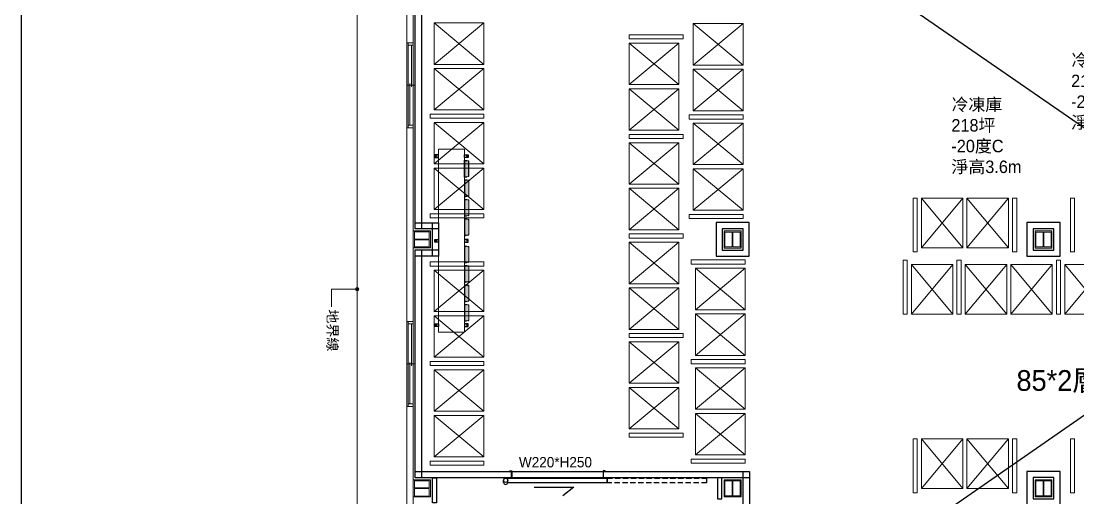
# Model space of a CAD drawing. Header units: millimetres. Extents: x -15161 to 10473752, y -72817 to 33960.
# Drawn here: x -2764 to -214, y -24518 to -23369 of the extents above; entities that cross this region are included whole.
import ezdxf

# ---------------------------------------------------------------- set-up
doc = ezdxf.new("R2010")
doc.units = ezdxf.units.MM
doc.linetypes.add('DASHED', pattern=[0.75, 0.5, -0.25])
doc.linetypes.add('HIDDEN', pattern=[9.525, 6.35, -3.175])
doc.layers.add('1', color=7, linetype='Continuous', lineweight=9)
doc.layers.add('添利-門', color=150, linetype='Continuous', lineweight=25)
for name, color, linetype in [('HIDDEN', 2, 'DASHED'), ('PDF_單色填滿', 7, 'Continuous'), ('PDF_幾何圖形', 7, 'Continuous'), ('PDF_文字', 7, 'Continuous')]:
    doc.layers.add(name, color=color, linetype=linetype)
doc.styles.add('PDF PMingLiU', font='PMingLiU.ttf')
doc.styles.get("Standard").update_dxf_attribs({"font": 'arial.ttf'})

# ---------------------------------------------------------------- blocks, each defined once
blk = doc.blocks.new('庫板1140116')
at = {"color": 94}
for points in [[(-1798.3, -23869.5), (-1813.3, -23869.5), (-1813.3, -23326.4), (-1798.3, -23326.4)], [(-1756.8, -23854.5), (-1756.8, -23869.5), (-1813.3, -23869.5), (-1813.3, -23854.5)], [(-1756.8, -23935.1), (-1771.8, -23935.1), (-1771.8, -23854.5), (-1756.8, -23854.5)], [(-1087.4, -23935.6), (-1007.2, -23935.6), (-1007.2, -23854.1), (-1087.4, -23854.1)], [(-1072.4, -23920.6), (-1022.2, -23920.6), (-1022.2, -23869.1), (-1072.4, -23869.1)], [(-337.4, -23935.6), (-257.2, -23935.6), (-257.2, -23854.1), (-337.4, -23854.1)], [(-322.4, -23920.6), (-272.2, -23920.6), (-272.2, -23869.1), (-322.4, -23869.1)], [(-1798.3, -24469.4), (-1813.3, -24469.4), (-1813.3, -23920.1), (-1798.3, -23920.1)], [(-1756.8, -23920.1), (-1756.8, -23935.1), (-1813.3, -23935.1), (-1813.3, -23920.1)], [(-1813.3, -24469.4), (-1813.3, -24454.4), (-1007, -24454.4), (-1007, -24469.4)], [(-1007, -25110.1), (-1022, -25110.1), (-1022, -24454.4), (-1007, -24454.4)], [(-337.4, -24535.5), (-257.2, -24535.5), (-257.2, -24454), (-337.4, -24454)], [(-322.4, -24520.5), (-272.2, -24520.5), (-272.2, -24469), (-322.4, -24469)]]:
    blk.add_lwpolyline(points, close=True, dxfattribs=at)
at = {"color": 190}
blk.add_lwpolyline([(-1761.8, -24469.4), (-1761.8, -24530.1), (-1771.8, -24530.1), (-1771.8, -24469.4)], close=True, dxfattribs=at)
blk = doc.blocks.new('庫門1140116')
at = {"layer": 'PDF_幾何圖形', "color": 150, "lineweight": 25, "true_color": 0x007fff}
for points in [[(-1585.2, -24454), (-1585.2, -24452.7), (-1580.1, -24452.7), (-1580.1, -24470.7), (-1600.2, -24470.7), (-1600.2, -24469.8), (-1581.1, -24469.8), (-1581.1, -24454)], [(-1355, -24454), (-1355, -24452.7), (-1360.1, -24452.7), (-1360.1, -24470.7), (-1340.1, -24470.7), (-1340.1, -24469.8), (-1359.2, -24469.8), (-1359.2, -24454)]]:
    blk.add_lwpolyline(points, close=True, dxfattribs=at)
at = {"layer": '添利-門', "linetype": 'ByBlock', "lineweight": -3}
blk.add_line((-1600.1, -24480.6), (-1600.1, -24475.7), dxfattribs=at)
at = {"layer": '添利-門'}
for p, q in [((-1590.1, -24470.7), (-1350.1, -24470.7)), ((-1590.1, -24481.7), (-1590.1, -24470.7)), ((-1350.1, -24481.7), (-1590.1, -24481.7)), ((-1350.1, -24470.7), (-1350.1, -24481.7))]:
    blk.add_line(p, q, dxfattribs=at)
at = {"layer": '添利-門', "linetype": 'HIDDEN', "ltscale": 2}
for p, q in [((-1350.1, -24470.7), (-1110.1, -24470.7)), ((-1350.1, -24481.7), (-1350.1, -24470.7)), ((-1110.1, -24481.7), (-1350.1, -24481.7)), ((-1110.1, -24470.7), (-1110.1, -24481.7))]:
    blk.add_line(p, q, dxfattribs=at)
at = {"layer": '添利-門', "linetype": 'Continuous'}
for p, q in [((-1526.4, -24491.9), (-1430.2, -24491.9)), ((-1430.2, -24491.9), (-1457.2, -24513.1))]:
    blk.add_line(p, q, dxfattribs=at)
at = {"layer": '添利-門'}
blk.add_circle((-1595.1, -24475.7), 5, dxfattribs=at)
blk.add_arc((-1595.1, -24480.6), 5, 180, 0, dxfattribs=at)
at = {"color": 30, "insert": (-1563.1, -24444.7), "char_height": 25, "attachment_point": 7}
blk.add_mtext_dynamic_manual_height_columns('{\\fPMingLiU|b0|i0|c136|p18;\\C150;\\c16744192;W220*H250}', width=230.423, gutter_width=12.5, heights=[0], dxfattribs=at)
blk = doc.blocks.new('機組1140116')
h = blk.add_hatch(color=230)
h.dxf.hatch_style = 1
h.paths.add_polyline_path([(-1684.7, -23705.9), (-1694, -23704.3), (-1694, -23705.7), (-1694, -23744.6), (-1684.7, -23742.9)])
h = blk.add_hatch(color=230)
h.dxf.hatch_style = 1
h.paths.add_polyline_path([(-1684.2, -23752.8), (-1693.4, -23751.2), (-1693.4, -23752.6), (-1693.4, -23791.5), (-1684.2, -23789.8)])
h = blk.add_hatch(color=230)
h.dxf.hatch_style = 1
h.paths.add_polyline_path([(-1684.2, -23799.8), (-1693.4, -23798.1), (-1693.4, -23799.5), (-1693.4, -23838.4), (-1684.2, -23836.7)])
h = blk.add_hatch(color=230)
h.dxf.hatch_style = 1
h.paths.add_polyline_path([(-1684.2, -23846.7), (-1693.4, -23845), (-1693.4, -23846.4), (-1693.4, -23885.3), (-1684.2, -23883.6)])
h = blk.add_hatch(color=230)
h.dxf.hatch_style = 1
h.paths.add_polyline_path([(-1684.2, -23912.3), (-1693.4, -23910.6), (-1693.4, -23912), (-1693.4, -23950.9), (-1684.2, -23949.2)])
h = blk.add_hatch(color=230)
h.dxf.hatch_style = 1
h.paths.add_polyline_path([(-1684.2, -23959.2), (-1693.4, -23957.5), (-1693.4, -23959), (-1693.4, -23997.8), (-1684.2, -23996.1)])
h = blk.add_hatch(color=230)
h.dxf.hatch_style = 1
h.paths.add_polyline_path([(-1684.2, -24006.1), (-1693.4, -24004.4), (-1693.4, -24005.9), (-1693.4, -24044.7), (-1684.2, -24043)])
h = blk.add_hatch(color=230)
h.dxf.hatch_style = 1
h.paths.add_polyline_path([(-1684.2, -24053), (-1693.4, -24051.3), (-1693.4, -24052.8), (-1693.4, -24091.6), (-1684.2, -24089.9)])
at = {"layer": '1'}
h = blk.add_hatch(color=230, dxfattribs=at)
h.dxf.hatch_style = 1
h.paths.add_polyline_path([(-1694, -23704.3), (-1694, -23705.7), (-1685, -23705.9)])
h = blk.add_hatch(color=230, dxfattribs=at)
h.dxf.hatch_style = 1
h.paths.add_polyline_path([(-1694, -23744.6), (-1694, -23743.1), (-1685, -23743)])
h = blk.add_hatch(color=230, dxfattribs=at)
h.dxf.hatch_style = 1
h.paths.add_polyline_path([(-1694, -23744.6), (-1694, -23743.1), (-1685, -23743)])
h = blk.add_hatch(color=230, dxfattribs=at)
h.dxf.hatch_style = 1
h.paths.add_polyline_path([(-1693.4, -23751.2), (-1693.4, -23752.6), (-1684.4, -23752.8)])
h = blk.add_hatch(color=230, dxfattribs=at)
h.dxf.hatch_style = 1
h.paths.add_polyline_path([(-1693.4, -23791.5), (-1693.4, -23790), (-1684.4, -23789.9)])
h = blk.add_hatch(color=230, dxfattribs=at)
h.dxf.hatch_style = 1
h.paths.add_polyline_path([(-1693.4, -23791.5), (-1693.4, -23790), (-1684.4, -23789.9)])
h = blk.add_hatch(color=230, dxfattribs=at)
h.dxf.hatch_style = 1
h.paths.add_polyline_path([(-1693.4, -23798.1), (-1693.4, -23799.5), (-1684.4, -23799.7)])
h = blk.add_hatch(color=230, dxfattribs=at)
h.dxf.hatch_style = 1
h.paths.add_polyline_path([(-1693.4, -23838.4), (-1693.4, -23836.9), (-1684.4, -23836.8)])
h = blk.add_hatch(color=230, dxfattribs=at)
h.dxf.hatch_style = 1
h.paths.add_polyline_path([(-1693.4, -23838.4), (-1693.4, -23836.9), (-1684.4, -23836.8)])
h = blk.add_hatch(color=230, dxfattribs=at)
h.dxf.hatch_style = 1
h.paths.add_polyline_path([(-1693.4, -23845), (-1693.4, -23846.4), (-1684.4, -23846.6)])
h = blk.add_hatch(color=230, dxfattribs=at)
h.dxf.hatch_style = 1
h.paths.add_polyline_path([(-1693.4, -23885.3), (-1693.4, -23883.8), (-1684.4, -23883.7)])
h = blk.add_hatch(color=230, dxfattribs=at)
h.dxf.hatch_style = 1
h.paths.add_polyline_path([(-1693.4, -23885.3), (-1693.4, -23883.8), (-1684.4, -23883.7)])
h = blk.add_hatch(color=230, dxfattribs=at)
h.dxf.hatch_style = 1
h.paths.add_polyline_path([(-1693.4, -23910.6), (-1693.4, -23912), (-1684.4, -23912.2)])
h = blk.add_hatch(color=230, dxfattribs=at)
h.dxf.hatch_style = 1
h.paths.add_polyline_path([(-1693.4, -23950.9), (-1693.4, -23949.4), (-1684.4, -23949.3)])
h = blk.add_hatch(color=230, dxfattribs=at)
h.dxf.hatch_style = 1
h.paths.add_polyline_path([(-1693.4, -23950.9), (-1693.4, -23949.4), (-1684.4, -23949.3)])
h = blk.add_hatch(color=230, dxfattribs=at)
h.dxf.hatch_style = 1
h.paths.add_polyline_path([(-1693.4, -23957.5), (-1693.4, -23959), (-1684.4, -23959.1)])
h = blk.add_hatch(color=230, dxfattribs=at)
h.dxf.hatch_style = 1
h.paths.add_polyline_path([(-1693.4, -23997.8), (-1693.4, -23996.3), (-1684.4, -23996.2)])
h = blk.add_hatch(color=230, dxfattribs=at)
h.dxf.hatch_style = 1
h.paths.add_polyline_path([(-1693.4, -23997.8), (-1693.4, -23996.3), (-1684.4, -23996.2)])
h = blk.add_hatch(color=230, dxfattribs=at)
h.dxf.hatch_style = 1
h.paths.add_polyline_path([(-1693.4, -24004.4), (-1693.4, -24005.9), (-1684.4, -24006)])
h = blk.add_hatch(color=230, dxfattribs=at)
h.dxf.hatch_style = 1
h.paths.add_polyline_path([(-1693.4, -24044.7), (-1693.4, -24043.3), (-1684.4, -24043.1)])
h = blk.add_hatch(color=230, dxfattribs=at)
h.dxf.hatch_style = 1
h.paths.add_polyline_path([(-1693.4, -24044.7), (-1693.4, -24043.3), (-1684.4, -24043.1)])
h = blk.add_hatch(color=230, dxfattribs=at)
h.dxf.hatch_style = 1
h.paths.add_polyline_path([(-1693.4, -24051.3), (-1693.4, -24052.8), (-1684.4, -24052.9)])
h = blk.add_hatch(color=230, dxfattribs=at)
h.dxf.hatch_style = 1
h.paths.add_polyline_path([(-1693.4, -24091.6), (-1693.4, -24090.2), (-1684.4, -24090)])
h = blk.add_hatch(color=230, dxfattribs=at)
h.dxf.hatch_style = 1
h.paths.add_polyline_path([(-1693.4, -24091.6), (-1693.4, -24090.2), (-1684.4, -24090)])
at = {"color": 230}
for p, q in [((-1684.1, -23716), (-1684.2, -23716)), ((-1684.1, -23732.8), (-1684.2, -23732.8)), ((-1683.6, -23763), (-1683.6, -23763)), ((-1683.6, -23779.7), (-1683.6, -23779.7)), ((-1683.6, -23809.9), (-1683.6, -23809.9)), ((-1683.6, -23826.6), (-1683.6, -23826.6)), ((-1683.6, -23856.8), (-1683.6, -23856.8)), ((-1683.6, -23873.5), (-1683.6, -23873.5)), ((-1683.6, -23922.4), (-1683.6, -23922.4)), ((-1683.6, -23939.1), (-1683.6, -23939.1)), ((-1683.6, -23969.3), (-1683.6, -23969.3)), ((-1683.6, -23986), (-1683.6, -23986)), ((-1683.6, -24016.2), (-1683.6, -24016.2)), ((-1683.6, -24032.9), (-1683.6, -24032.9)), ((-1683.6, -24063.1), (-1683.6, -24063.1)), ((-1683.6, -24079.8), (-1683.6, -24079.8))]:
    blk.add_line(p, q, dxfattribs=at)
for points in [[(-1766.2, -23691.2), (-1766.2, -23697.4), (-1756.8, -23697.4), (-1756.8, -23691.2)], [(-1685.2, -23691.2), (-1685.2, -23697.4), (-1694.5, -23697.4), (-1694.5, -23691.2)], [(-1766.2, -23901.1), (-1766.2, -23894.8), (-1756.8, -23894.8), (-1756.8, -23901.1)], [(-1685.2, -23901.1), (-1685.2, -23894.8), (-1694.5, -23894.8), (-1694.5, -23901.1)], [(-1766.2, -24104.7), (-1766.2, -24098.5), (-1756.8, -24098.5), (-1756.8, -24104.7)], [(-1685.2, -24104.7), (-1685.2, -24098.5), (-1694.5, -24098.5), (-1694.5, -24104.7)]]:
    blk.add_lwpolyline(points, close=True, dxfattribs=at)
for centre in [(-1763.1, -23694.3), (-1688.3, -23694.3), (-1763.1, -23897.9), (-1688.3, -23897.9), (-1763.1, -24101.6), (-1688.3, -24101.6)]:
    blk.add_circle(centre, 1.04, dxfattribs=at)
at = {"layer": '1', "color": 230}
for p, q in [((-1756.8, -24118.4), (-1756.8, -23677.4)), ((-1694.5, -23677.4), (-1756.8, -23677.4)), ((-1694.5, -24118.4), (-1694.5, -23677.4)), ((-1684.2, -23705.3), (-1694, -23703.7)), ((-1684.7, -23742.9), (-1684.7, -23705.9)), ((-1684.2, -23743.5), (-1684.2, -23705.3)), ((-1694, -23745.2), (-1684.2, -23743.5)), ((-1683.6, -23752.2), (-1693.4, -23750.6)), ((-1684.2, -23789.8), (-1684.2, -23752.8)), ((-1683.6, -23790.4), (-1683.6, -23752.2)), ((-1694.5, -24005.4), (-1694.5, -23790.5)), ((-1693.4, -23792.1), (-1683.6, -23790.4)), ((-1756.8, -23811.5), (-1756.8, -24118.4)), ((-1694.5, -24118.4), (-1694.5, -23811.5)), ((-1683.6, -23799.1), (-1693.4, -23797.5)), ((-1684.2, -23836.7), (-1684.2, -23799.8)), ((-1683.6, -23837.3), (-1683.6, -23799.1)), ((-1693.4, -23839), (-1683.6, -23837.3)), ((-1683.6, -23846.1), (-1693.4, -23844.4)), ((-1684.2, -23883.6), (-1684.2, -23846.7)), ((-1683.6, -23884.2), (-1683.6, -23846.1)), ((-1693.4, -23885.9), (-1683.6, -23884.2)), ((-1683.6, -23911.7), (-1693.4, -23910)), ((-1684.2, -23949.2), (-1684.2, -23912.3)), ((-1683.6, -23949.8), (-1683.6, -23911.7)), ((-1693.4, -23951.5), (-1683.6, -23949.8)), ((-1683.6, -23958.6), (-1693.4, -23956.9)), ((-1684.2, -23996.1), (-1684.2, -23959.2)), ((-1683.6, -23996.7), (-1683.6, -23958.6)), ((-1693.4, -23998.4), (-1683.6, -23996.7)), ((-1683.6, -24005.5), (-1693.4, -24003.8)), ((-1684.2, -24043), (-1684.2, -24006.1)), ((-1683.6, -24043.6), (-1683.6, -24005.5)), ((-1693.4, -24045.3), (-1683.6, -24043.6)), ((-1683.6, -24052.4), (-1693.4, -24050.7)), ((-1684.2, -24089.9), (-1684.2, -24053)), ((-1683.6, -24090.5), (-1683.6, -24052.4)), ((-1693.4, -24092.2), (-1683.6, -24090.5)), ((-1756.8, -24118.4), (-1694.5, -24118.4))]:
    blk.add_line(p, q, dxfattribs=at)
for points in [[(-1695.1, -23745.2), (-1694, -23745.2), (-1694, -23703.7), (-1695.1, -23703.7)], [(-1694.5, -23792.1), (-1693.4, -23792.1), (-1693.4, -23750.6), (-1694.5, -23750.6)], [(-1694.5, -23839), (-1693.4, -23839), (-1693.4, -23797.5), (-1694.5, -23797.5)], [(-1694.5, -23885.9), (-1693.4, -23885.9), (-1693.4, -23844.4), (-1694.5, -23844.4)], [(-1694.5, -23951.5), (-1693.4, -23951.5), (-1693.4, -23910), (-1694.5, -23910)], [(-1694.5, -23998.4), (-1693.4, -23998.4), (-1693.4, -23956.9), (-1694.5, -23956.9)], [(-1694.5, -24045.3), (-1693.4, -24045.3), (-1693.4, -24003.8), (-1694.5, -24003.8)], [(-1694.5, -24092.2), (-1693.4, -24092.2), (-1693.4, -24050.7), (-1694.5, -24050.7)]]:
    blk.add_lwpolyline(points, close=True, dxfattribs=at)
at = {"layer": 'HIDDEN', "color": 230}
for p, q in [((-1694, -23704.3), (-1684.7, -23705.9)), ((-1694, -23744.6), (-1684.7, -23742.9)), ((-1693.4, -23751.2), (-1684.2, -23752.8)), ((-1693.4, -23791.5), (-1684.2, -23789.8)), ((-1693.4, -23798.1), (-1684.2, -23799.8)), ((-1693.4, -23838.4), (-1684.2, -23836.7)), ((-1693.4, -23845), (-1684.2, -23846.7)), ((-1693.4, -23885.3), (-1684.2, -23883.6)), ((-1693.4, -23910.6), (-1684.2, -23912.3)), ((-1693.4, -23950.9), (-1684.2, -23949.2)), ((-1693.4, -23957.5), (-1684.2, -23959.2)), ((-1693.4, -23997.8), (-1684.2, -23996.1)), ((-1693.4, -24004.4), (-1684.2, -24006.1)), ((-1693.4, -24044.7), (-1684.2, -24043)), ((-1693.4, -24051.3), (-1684.2, -24053)), ((-1693.4, -24091.6), (-1684.2, -24089.9))]:
    blk.add_line(p, q, dxfattribs=at)
for points in [[(-1694.5, -23705.7), (-1694, -23705.7), (-1694, -23704), (-1694.5, -23704)], [(-1694.5, -23743.1), (-1694, -23743.1), (-1694, -23744.9), (-1694.5, -23744.9)], [(-1694, -23752.6), (-1693.4, -23752.6), (-1693.4, -23750.9), (-1694, -23750.9)], [(-1694, -23790), (-1693.4, -23790), (-1693.4, -23791.8), (-1694, -23791.8)], [(-1694, -23799.5), (-1693.4, -23799.5), (-1693.4, -23797.8), (-1694, -23797.8)], [(-1694, -23836.9), (-1693.4, -23836.9), (-1693.4, -23838.7), (-1694, -23838.7)], [(-1694, -23846.4), (-1693.4, -23846.4), (-1693.4, -23844.7), (-1694, -23844.7)], [(-1694, -23883.8), (-1693.4, -23883.8), (-1693.4, -23885.6), (-1694, -23885.6)], [(-1694, -23912), (-1693.4, -23912), (-1693.4, -23910.3), (-1694, -23910.3)], [(-1694, -23949.4), (-1693.4, -23949.4), (-1693.4, -23951.2), (-1694, -23951.2)], [(-1694, -23959), (-1693.4, -23959), (-1693.4, -23957.2), (-1694, -23957.2)], [(-1694, -23996.3), (-1693.4, -23996.3), (-1693.4, -23998.1), (-1694, -23998.1)], [(-1694, -24005.9), (-1693.4, -24005.9), (-1693.4, -24004.1), (-1694, -24004.1)], [(-1694, -24043.3), (-1693.4, -24043.3), (-1693.4, -24045), (-1694, -24045)], [(-1694, -24052.8), (-1693.4, -24052.8), (-1693.4, -24051), (-1694, -24051)], [(-1694, -24090.2), (-1693.4, -24090.2), (-1693.4, -24091.9), (-1694, -24091.9)]]:
    blk.add_lwpolyline(points, close=True, dxfattribs=at)
blk = doc.blocks.new('建築底圖1140116')
at = {"layer": 'PDF_單色填滿', "lineweight": 0}
for points in [[(-1958.2, -24014.6), (-1957.8, -24012.5), (-1953.6, -24014.6)], [(-1957.8, -24017.2), (-1958.2, -24014.6), (-1953.6, -24014.6)], [(-1957.8, -24012.5), (-1955.7, -24010.4), (-1953.6, -24014.6)], [(-1955.7, -24019.3), (-1957.8, -24017.2), (-1953.6, -24014.6)], [(-1955.7, -24010.4), (-1953.6, -24010), (-1953.6, -24014.6)], [(-1953.6, -24019.7), (-1955.7, -24019.3), (-1953.6, -24014.6)], [(-1953.6, -24010), (-1951, -24010.4), (-1953.6, -24014.6)], [(-1951, -24010.4), (-1948.9, -24012.5), (-1953.6, -24014.6)], [(-1948.9, -24012.5), (-1948.5, -24014.6), (-1953.6, -24014.6)], [(-1948.5, -24014.6), (-1948.9, -24017.2), (-1953.6, -24014.6)], [(-1948.9, -24017.2), (-1951, -24019.3), (-1953.6, -24014.6)], [(-1951, -24019.3), (-1953.6, -24019.7), (-1953.6, -24014.6)]]:
    blk.add_solid(points, dxfattribs=at)
at = {"layer": 'PDF_幾何圖形', "lineweight": 0}
blk.add_line((-1833.2, -22058.9), (-1833.2, -25652.8), dxfattribs=at)
for points in [[(-1953.2, -21908.9), (-1953.2, -26352.2), (-559.7, -26173.1), (-558, -26185), (-1953.2, -26364.3)], [(-1818.3, -23219.9), (-1818.3, -23420.6), (-1833.2, -23420.6), (-1833.2, -23219.9)], [(-1833.2, -23420.6), (-1833.2, -23625.5)], [(-1830.2, -23420.6), (-1830.2, -23625.5)], [(-1818.3, -23426.5), (-1830.2, -23426.5)], [(-1822.2, -23426.5), (-1822.2, -23527.3)], [(-1818.3, -23420.6), (-1818.3, -23625.5)], [(-1814.1, -23523.1), (-1834.4, -23523.1)], [(-1826.4, -23619.6), (-1826.4, -23519.2)], [(-1818.3, -23619.6), (-1830.2, -23619.6)], [(-1951.5, -24014.6), (-2015.8, -24014.6), (-2015.8, -24057)], [(-1833.2, -24092.5), (-1833.2, -24297.5), (-1818.3, -24297.5), (-1818.3, -24092.5)], [(-1830.2, -24092.5), (-1830.2, -24297.5)], [(-1818.3, -24098.5), (-1830.2, -24098.5)], [(-1822.2, -24098.5), (-1822.2, -24199.2)], [(-1814.1, -24195), (-1834.4, -24195)], [(-1826.4, -24291.5), (-1826.4, -24191.2)], [(-1818.3, -24297.5), (-1818.3, -24779.7), (-1833.2, -24779.7), (-1833.2, -24297.5)], [(-1818.3, -24291.5), (-1830.2, -24291.5)]]:
    blk.add_lwpolyline(points, dxfattribs=at)
for points in [[(-1818.3, -23625.5), (-1818.3, -24092.5), (-1833.2, -24092.5), (-1833.2, -23625.5)], [(-1779.8, -23915.1), (-1776.8, -23915.1), (-1776.8, -23874.5), (-1779.8, -23874.5), (-1779.8, -23894), (-1815.4, -23894), (-1815.4, -23874.5), (-1818.3, -23874.5), (-1818.3, -23915.1), (-1815.4, -23915.1), (-1815.4, -23895.7), (-1779.8, -23895.7)], [(-1815.4, -23876.2), (-1815.4, -23874.5), (-1779.8, -23874.5), (-1779.8, -23876.2)], [(-1067.6, -23912.6), (-1067.6, -23915.6), (-1027, -23915.6), (-1027, -23912.6), (-1046.5, -23912.6), (-1046.5, -23877), (-1027, -23877), (-1027, -23874.1), (-1067.6, -23874.1), (-1067.6, -23877), (-1048.2, -23877), (-1048.2, -23912.6)], [(-1067.6, -23912.6), (-1067.6, -23877), (-1066, -23877), (-1066, -23912.6)], [(-1029.1, -23912.6), (-1029.1, -23877), (-1027, -23877), (-1027, -23912.6)], [(-317.4, -23912.6), (-317.4, -23915.6), (-277.2, -23915.6), (-277.2, -23912.6), (-296.2, -23912.6), (-296.2, -23877), (-277.2, -23877), (-277.2, -23874.1), (-317.4, -23874.1), (-317.4, -23877), (-298.3, -23877), (-298.3, -23912.6)], [(-317.4, -23912.6), (-317.4, -23877), (-315.7, -23877), (-315.7, -23912.6)], [(-278.8, -23912.6), (-278.8, -23877), (-277.2, -23877), (-277.2, -23912.6)], [(-1815.4, -23915.1), (-1815.4, -23913), (-1779.8, -23913), (-1779.8, -23915.1)], [(-1779.8, -24515.1), (-1776.8, -24515.1), (-1776.8, -24474.4), (-1779.8, -24474.4), (-1779.8, -24493.9), (-1815.4, -24493.9), (-1815.4, -24474.4), (-1818.3, -24474.4), (-1818.3, -24515.1), (-1815.4, -24515.1), (-1815.4, -24495.6), (-1779.8, -24495.6)], [(-1815.4, -24476.6), (-1815.4, -24474.4), (-1779.8, -24474.4), (-1779.8, -24476.6)], [(-1067.6, -24513), (-1067.6, -24515.5), (-1027, -24515.5), (-1027, -24513), (-1046.5, -24513), (-1046.5, -24477), (-1027, -24477), (-1027, -24474), (-1067.6, -24474), (-1067.6, -24477), (-1048.2, -24477), (-1048.2, -24513)], [(-1067.6, -24513), (-1067.6, -24477), (-1066, -24477), (-1066, -24513)], [(-1029.1, -24513), (-1029.1, -24477), (-1027, -24477), (-1027, -24513)], [(-317.4, -24513), (-317.4, -24515.5), (-277.2, -24515.5), (-277.2, -24513), (-296.2, -24513), (-296.2, -24477), (-277.2, -24477), (-277.2, -24474), (-317.4, -24474), (-317.4, -24477), (-298.3, -24477), (-298.3, -24513)], [(-317.4, -24513), (-317.4, -24477), (-315.7, -24477), (-315.7, -24513)], [(-278.8, -24513), (-278.8, -24477), (-277.2, -24477), (-277.2, -24513)], [(-1815.4, -24515.1), (-1815.4, -24513.4), (-1779.8, -24513.4), (-1779.8, -24515.1)]]:
    blk.add_lwpolyline(points, close=True, dxfattribs=at)
at = {"insert": (-519.4, -23554.8), "char_height": 30, "attachment_point": 1}
blk.add_mtext_dynamic_manual_height_columns('{\\fPMingLiU|b0|i0|c136|p18;冷凍庫\\P218坪\\P-20度C\\P淨高3.6m}', width=313.552, gutter_width=12.5, heights=[0], dxfattribs=at)
at = {"layer": 'PDF_文字', "insert": (-2014.5, -24063.5), "char_height": 24.78, "attachment_point": 4, "rotation": 270, "style": 'PDF PMingLiU'}
blk.add_mtext('地界線', dxfattribs=at)

msp = doc.modelspace()

# ---------------------------------------------------------------- linework, layer by layer
at = {"color": 230}
for p, q in [((-2764.4316, -21853.7292), (3296.1753, -26040.3204)), ((3360.8703, -21853.7292), (-2764.4316, -26095.5009))]:
    msp.add_line(p, q, dxfattribs=at)
at = {"color": 8, "lineweight": 13, "ltscale": 0.13}
for p, q in [((-1647.4706, -23372.8533), (-1767.4706, -23472.8533)), ((-1767.4706, -23372.8533), (-1647.4706, -23472.8533)), ((-1022.1997, -23374.6368), (-1142.1997, -23474.6368)), ((-1142.1997, -23374.6368), (-1022.1997, -23474.6368)), ((-1297.001, -23421.6525), (-1177.001, -23521.6525)), ((-1177.001, -23421.6525), (-1297.001, -23521.6525)), ((-1647.4706, -23482.8533), (-1767.4706, -23582.8533)), ((-1767.4706, -23482.8533), (-1647.4706, -23582.8533)), ((-1022.1997, -23484.6368), (-1142.1997, -23584.6368)), ((-1142.1997, -23484.6368), (-1022.1997, -23584.6368)), ((-1297.001, -23531.6525), (-1177.001, -23631.6525)), ((-1177.001, -23531.6525), (-1297.001, -23631.6525)), ((-1647.4706, -23612.8533), (-1767.4706, -23712.8533)), ((-1767.4706, -23612.8533), (-1647.4706, -23712.8533)), ((-1022.1997, -23614.6368), (-1142.1997, -23714.6368)), ((-1142.1997, -23614.6368), (-1022.1997, -23714.6368)), ((-1297.001, -23661.6525), (-1177.001, -23761.6525)), ((-1177.001, -23661.6525), (-1297.001, -23761.6525)), ((-1647.4706, -23722.8533), (-1767.4706, -23822.8533)), ((-1767.4706, -23722.8533), (-1647.4706, -23822.8533)), ((-1022.1997, -23724.6368), (-1142.1997, -23824.6368)), ((-1142.1997, -23724.6368), (-1022.1997, -23824.6368)), ((-1297.001, -23771.6525), (-1177.001, -23871.6525)), ((-1177.001, -23771.6525), (-1297.001, -23871.6525)), ((-591.7662, -23795.1314), (-491.7662, -23915.1314)), ((-591.7662, -23915.1314), (-491.7662, -23795.1314)), ((-481.7662, -23795.1314), (-381.7662, -23915.1314)), ((-481.7662, -23915.1314), (-381.7662, -23795.1314)), ((-1297.001, -23901.6525), (-1177.001, -24001.6525)), ((-1177.001, -23901.6525), (-1297.001, -24001.6525)), ((-1647.4706, -23969.0238), (-1767.4706, -24069.0238)), ((-1767.4706, -23969.0238), (-1647.4706, -24069.0238)), ((-1017.001, -23964.4465), (-1137.001, -24064.4465)), ((-1137.001, -23964.4465), (-1017.001, -24064.4465)), ((-615.9686, -24075.1314), (-515.9686, -23955.1314)), ((-615.9686, -23955.1314), (-515.9686, -24075.1314)), ((-485.9686, -24075.1314), (-385.9686, -23955.1314)), ((-485.9686, -23955.1314), (-385.9686, -24075.1314)), ((-375.9686, -24075.1314), (-275.9686, -23955.1314)), ((-375.9686, -23955.1314), (-275.9686, -24075.1314)), ((-245.9686, -24075.1314), (-145.9686, -23955.1314)), ((-245.9686, -23955.1314), (-145.9686, -24075.1314)), ((-1297.001, -24011.6525), (-1177.001, -24111.6525)), ((-1177.001, -24011.6525), (-1297.001, -24111.6525)), ((-1017.001, -24074.4465), (-1137.001, -24174.4465)), ((-1137.001, -24074.4465), (-1017.001, -24174.4465)), ((-1647.4706, -24079.0238), (-1767.4706, -24179.0238)), ((-1767.4706, -24079.0238), (-1647.4706, -24179.0238)), ((-1297.001, -24141.6525), (-1177.001, -24241.6525)), ((-1177.001, -24141.6525), (-1297.001, -24241.6525)), ((-1647.4706, -24209.0238), (-1767.4706, -24309.0238)), ((-1767.4706, -24209.0238), (-1647.4706, -24309.0238)), ((-1017.001, -24204.4465), (-1137.001, -24304.4465)), ((-1137.001, -24204.4465), (-1017.001, -24304.4465)), ((-1297.001, -24251.6525), (-1177.001, -24351.6525)), ((-1177.001, -24251.6525), (-1297.001, -24351.6525)), ((-1647.4706, -24319.0238), (-1767.4706, -24419.0238)), ((-1767.4706, -24319.0238), (-1647.4706, -24419.0238)), ((-1017.001, -24314.4465), (-1137.001, -24414.4465)), ((-1137.001, -24314.4465), (-1017.001, -24414.4465)), ((-591.7662, -24375.4128), (-491.7662, -24495.4128)), ((-591.7662, -24495.4128), (-491.7662, -24375.4128)), ((-481.7662, -24375.4128), (-381.7662, -24495.4128)), ((-481.7662, -24495.4128), (-381.7662, -24375.4128))]:
    msp.add_line(p, q, dxfattribs=at)
msp.add_lwpolyline([(-2764.4316, -21853.7292), (-2764.4316, -26095.5009), (3360.8703, -26095.5009), (3360.8703, -21853.7292)], close=True)
for points in [[(-1647.4706, -23372.8533), (-1647.4706, -23472.8533), (-1767.4706, -23472.8533), (-1767.4706, -23372.8533)], [(-1022.1997, -23374.6368), (-1022.1997, -23474.6368), (-1142.1997, -23474.6368), (-1142.1997, -23374.6368)], [(-1167.001, -23411.6525), (-1167.001, -23401.6525), (-1297.001, -23401.6525), (-1297.001, -23411.6525)], [(-1297.001, -23421.6525), (-1297.001, -23521.6525), (-1177.001, -23521.6525), (-1177.001, -23421.6525)], [(-1647.4706, -23482.8533), (-1647.4706, -23582.8533), (-1767.4706, -23582.8533), (-1767.4706, -23482.8533)], [(-1022.1997, -23484.6368), (-1022.1997, -23584.6368), (-1142.1997, -23584.6368), (-1142.1997, -23484.6368)], [(-1297.001, -23531.6525), (-1297.001, -23631.6525), (-1177.001, -23631.6525), (-1177.001, -23531.6525)], [(-1777.4706, -23602.8533), (-1777.4706, -23592.8533), (-1647.4706, -23592.8533), (-1647.4706, -23602.8533)], [(-1777.4706, -23602.8533), (-1777.4706, -23592.8533), (-1647.4706, -23592.8533), (-1647.4706, -23602.8533)], [(-1647.4706, -23612.8533), (-1647.4706, -23712.8533), (-1767.4706, -23712.8533), (-1767.4706, -23612.8533)], [(-1152.1997, -23604.6368), (-1152.1997, -23594.6368), (-1022.1997, -23594.6368), (-1022.1997, -23604.6368)], [(-1152.1997, -23604.6368), (-1152.1997, -23594.6368), (-1022.1997, -23594.6368), (-1022.1997, -23604.6368)], [(-1022.1997, -23614.6368), (-1022.1997, -23714.6368), (-1142.1997, -23714.6368), (-1142.1997, -23614.6368)], [(-1167.001, -23651.6525), (-1167.001, -23641.6525), (-1297.001, -23641.6525), (-1297.001, -23651.6525)], [(-1167.001, -23651.6525), (-1167.001, -23641.6525), (-1297.001, -23641.6525), (-1297.001, -23651.6525)], [(-1297.001, -23661.6525), (-1297.001, -23761.6525), (-1177.001, -23761.6525), (-1177.001, -23661.6525)], [(-1647.4706, -23722.8533), (-1647.4706, -23822.8533), (-1767.4706, -23822.8533), (-1767.4706, -23722.8533)], [(-1022.1997, -23724.6368), (-1022.1997, -23824.6368), (-1142.1997, -23824.6368), (-1142.1997, -23724.6368)], [(-1297.001, -23771.6525), (-1297.001, -23871.6525), (-1177.001, -23871.6525), (-1177.001, -23771.6525)], [(-601.7662, -23925.1314), (-611.7662, -23925.1314), (-611.7662, -23795.1314), (-601.7662, -23795.1314)], [(-591.7662, -23795.1314), (-491.7662, -23795.1314), (-491.7662, -23915.1314), (-591.7662, -23915.1314)], [(-481.7662, -23795.1314), (-381.7662, -23795.1314), (-381.7662, -23915.1314), (-481.7662, -23915.1314)], [(-361.7662, -23925.1314), (-371.7662, -23925.1314), (-371.7662, -23795.1314), (-361.7662, -23795.1314)], [(-222.1321, -23925.1314), (-232.1321, -23925.1314), (-232.1321, -23795.1314), (-222.1321, -23795.1314)], [(-1777.4706, -23842.8533), (-1777.4706, -23832.8533), (-1647.4706, -23832.8533), (-1647.4706, -23842.8533)], [(-1152.1997, -23844.6368), (-1152.1997, -23834.6368), (-1022.1997, -23834.6368), (-1022.1997, -23844.6368)], [(-1167.001, -23891.6525), (-1167.001, -23881.6525), (-1297.001, -23881.6525), (-1297.001, -23891.6525)], [(-1167.001, -23891.6525), (-1167.001, -23881.6525), (-1297.001, -23881.6525), (-1297.001, -23891.6525)], [(-1297.001, -23901.6525), (-1297.001, -24001.6525), (-1177.001, -24001.6525), (-1177.001, -23901.6525)], [(-1147.001, -23954.4465), (-1147.001, -23944.4465), (-1017.001, -23944.4465), (-1017.001, -23954.4465)], [(-625.9686, -23945.1314), (-635.9686, -23945.1314), (-635.9686, -24075.1314), (-625.9686, -24075.1314)], [(-495.9686, -23945.1314), (-505.9686, -23945.1314), (-505.9686, -24075.1314), (-495.9686, -24075.1314)], [(-495.9686, -23945.1314), (-505.9686, -23945.1314), (-505.9686, -24075.1314), (-495.9686, -24075.1314)], [(-255.9686, -23945.1314), (-265.9686, -23945.1314), (-265.9686, -24075.1314), (-255.9686, -24075.1314)], [(-255.9686, -23945.1314), (-265.9686, -23945.1314), (-265.9686, -24075.1314), (-255.9686, -24075.1314)], [(-1777.4706, -23959.0238), (-1777.4706, -23949.0238), (-1647.4706, -23949.0238), (-1647.4706, -23959.0238)], [(-1647.4706, -23969.0238), (-1647.4706, -24069.0238), (-1767.4706, -24069.0238), (-1767.4706, -23969.0238)], [(-1017.001, -23964.4465), (-1017.001, -24064.4465), (-1137.001, -24064.4465), (-1137.001, -23964.4465)], [(-615.9686, -24075.1314), (-515.9686, -24075.1314), (-515.9686, -23955.1314), (-615.9686, -23955.1314)], [(-485.9686, -24075.1314), (-385.9686, -24075.1314), (-385.9686, -23955.1314), (-485.9686, -23955.1314)], [(-375.9686, -24075.1314), (-275.9686, -24075.1314), (-275.9686, -23955.1314), (-375.9686, -23955.1314)], [(-245.9686, -24075.1314), (-145.9686, -24075.1314), (-145.9686, -23955.1314), (-245.9686, -23955.1314)], [(-1297.001, -24011.6525), (-1297.001, -24111.6525), (-1177.001, -24111.6525), (-1177.001, -24011.6525)], [(-1017.001, -24074.4465), (-1017.001, -24174.4465), (-1137.001, -24174.4465), (-1137.001, -24074.4465)], [(-1647.4706, -24079.0238), (-1647.4706, -24179.0238), (-1767.4706, -24179.0238), (-1767.4706, -24079.0238)], [(-1167.001, -24131.6525), (-1167.001, -24121.6525), (-1297.001, -24121.6525), (-1297.001, -24131.6525)], [(-1167.001, -24131.6525), (-1167.001, -24121.6525), (-1297.001, -24121.6525), (-1297.001, -24131.6525)], [(-1297.001, -24141.6525), (-1297.001, -24241.6525), (-1177.001, -24241.6525), (-1177.001, -24141.6525)], [(-1777.4706, -24199.0238), (-1777.4706, -24189.0238), (-1647.4706, -24189.0238), (-1647.4706, -24199.0238)], [(-1777.4706, -24199.0238), (-1777.4706, -24189.0238), (-1647.4706, -24189.0238), (-1647.4706, -24199.0238)], [(-1147.001, -24194.4465), (-1147.001, -24184.4465), (-1017.001, -24184.4465), (-1017.001, -24194.4465)], [(-1147.001, -24194.4465), (-1147.001, -24184.4465), (-1017.001, -24184.4465), (-1017.001, -24194.4465)], [(-1647.4706, -24209.0238), (-1647.4706, -24309.0238), (-1767.4706, -24309.0238), (-1767.4706, -24209.0238)], [(-1017.001, -24204.4465), (-1017.001, -24304.4465), (-1137.001, -24304.4465), (-1137.001, -24204.4465)], [(-1297.001, -24251.6525), (-1297.001, -24351.6525), (-1177.001, -24351.6525), (-1177.001, -24251.6525)], [(-1647.4706, -24319.0238), (-1647.4706, -24419.0238), (-1767.4706, -24419.0238), (-1767.4706, -24319.0238)], [(-1017.001, -24314.4465), (-1017.001, -24414.4465), (-1137.001, -24414.4465), (-1137.001, -24314.4465)], [(-1167.001, -24371.6525), (-1167.001, -24361.6525), (-1297.001, -24361.6525), (-1297.001, -24371.6525)], [(-601.7662, -24505.4128), (-611.7662, -24505.4128), (-611.7662, -24375.4128), (-601.7662, -24375.4128)], [(-591.7662, -24375.4128), (-491.7662, -24375.4128), (-491.7662, -24495.4128), (-591.7662, -24495.4128)], [(-481.7662, -24375.4128), (-381.7662, -24375.4128), (-381.7662, -24495.4128), (-481.7662, -24495.4128)], [(-361.7662, -24505.4128), (-371.7662, -24505.4128), (-371.7662, -24375.4128), (-361.7662, -24375.4128)], [(-222.1321, -24505.4128), (-232.1321, -24505.4128), (-232.1321, -24375.4128), (-222.1321, -24375.4128)], [(-1777.4706, -24439.0238), (-1777.4706, -24429.0238), (-1647.4706, -24429.0238), (-1647.4706, -24439.0238)], [(-1147.001, -24434.4465), (-1147.001, -24424.4465), (-1017.001, -24424.4465), (-1017.001, -24434.4465)]]:
    msp.add_lwpolyline(points, close=True, dxfattribs=at)
at = {"color": 190}
msp.add_lwpolyline([(-1083.4945, -24469.4465), (-1083.4945, -24520.0928), (-1073.4945, -24520.0928), (-1073.4945, -24469.4465)], close=True, dxfattribs=at)

# ---------------------------------------------------------------- block references
at = {"color": 2}
for name in ['建築底圖1140116', '庫板1140116']:
    msp.add_blockref(name, (0, 0), dxfattribs=at)
for name in ['機組1140116', '庫門1140116']:
    msp.add_blockref(name, (0, 0))

# ---------------------------------------------------------------- texts
at = {"color": 230, "insert": (-230.4368, -23447.7013), "char_height": 30, "attachment_point": 1}
msp.add_mtext_dynamic_manual_height_columns('{\\fPMingLiU|b0|i0|c136|p18;冷凍庫\\P218坪\\P-20度C\\P淨高3.6m}', width=313.551513, gutter_width=12.5, heights=[0], dxfattribs=at)
at = {"color": 94, "insert": (-362.275, -24209.9256), "char_height": 50, "attachment_point": 1}
msp.add_mtext_dynamic_manual_height_columns('{\\fPMingLiU|b0|i0|c136|p18;\\C190;85*2層=170板}', width=624.260843, gutter_width=12.5, heights=[94.0437], dxfattribs=at)

doc.saveas('drawing.dxf')
